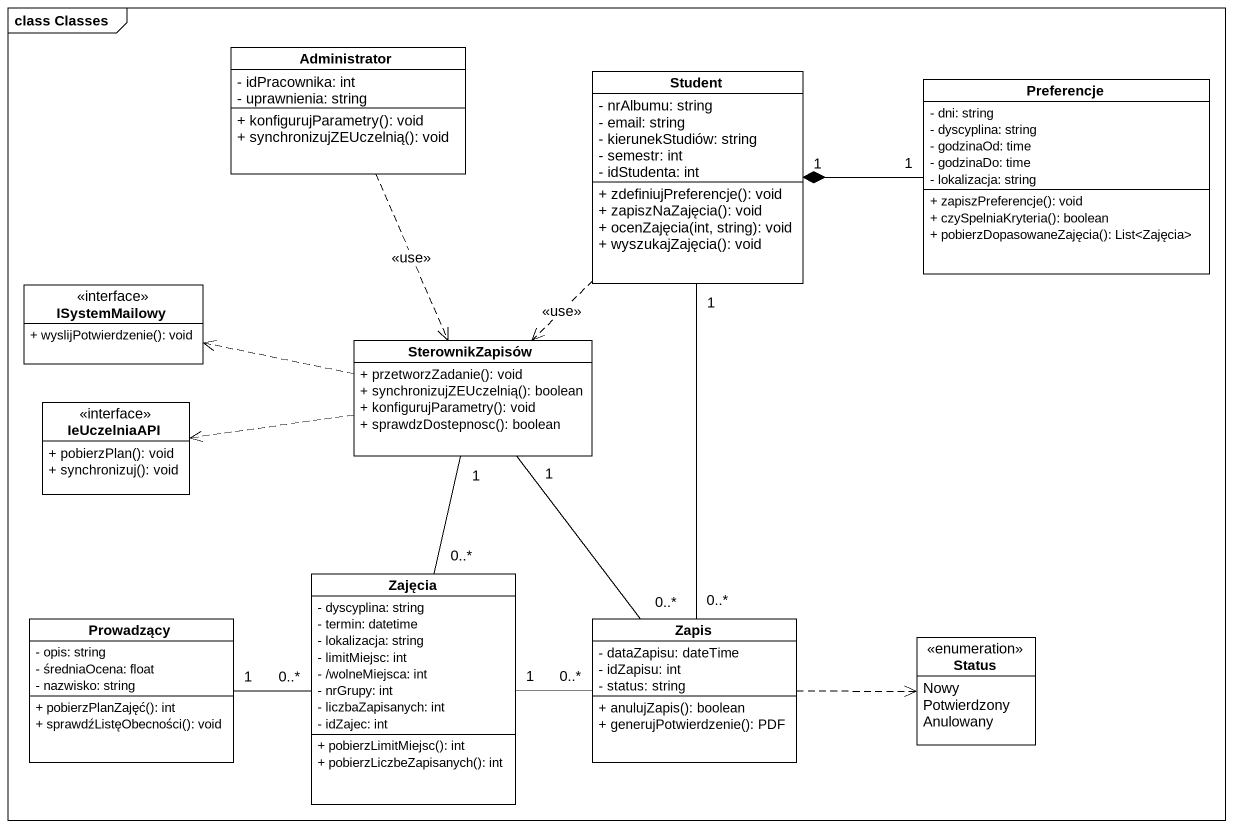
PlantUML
@startuml
mainframe class Classes
hide circle
hide empty members
skinparam classAttributeIconSize 0
class Administrator {
  - idPracownika: int
  - uprawnienia: string
  + konfigurujParametry(): void
  + synchronizujZEUczelnią(): void
}
class Student {
  - nrAlbumu: string
  - email: string
  - kierunekStudiów: string
  - semestr: int
  - idStudenta: int
  + zdefiniujPreferencje(): void
  + zapiszNaZajęcia(): void
  + ocenZajęcia(int, string): void
  + wyszukajZajęcia(): void
}
class Preferencje {
  - dni: string
  - dyscyplina: string
  - godzinaOd: time
  - godzinaDo: time
  - lokalizacja: string
  + zapiszPreferencje(): void
  + czySpelniaKryteria(): boolean
  + pobierzDopasowaneZajęcia(): List<Zajęcia>
}
class ISystemMailowy <<interface>> {
  + wyslijPotwierdzenie(): void
}
class SterownikZapisów {
  + przetworzZadanie(): void
  + synchronizujZEUczelnią(): boolean
  + konfigurujParametry(): void
  + sprawdzDostepnosc(): boolean
}
class IeUczelniaAPI <<interface>> {
  + pobierzPlan(): void
  + synchronizuj(): void
}
class Zajęcia {
  - dyscyplina: string
  - termin: datetime
  - lokalizacja: string
  - limitMiejsc: int
  - /wolneMiejsca: int
  - nrGrupy: int
  - liczbaZapisanych: int
  - idZajec: int
  + pobierzLimitMiejsc(): int
  + pobierzLiczbeZapisanych(): int
}
class Prowadzący {
  - opis: string
  - średniaOcena: float
  - nazwisko: string
  + pobierzPlanZajęć(): int
  + sprawdźListęObecności(): void
}
class Zapis {
  - dataZapisu: dateTime
  - idZapisu: int
  - status: string
  + anulujZapis(): boolean
  + generujPotwierdzenie(): PDF
}
enum Status {
  Nowy
  Potwierdzony
  Anulowany
}
Administrator ..> SterownikZapisów : <<use>>
Student "1" *-right- "1" Preferencje
Student ..> SterownikZapisów : <<use>>
Student "1" -- "0..*" Zapis
SterownikZapisów .left.> ISystemMailowy
SterownikZapisów .left.> IeUczelniaAPI
SterownikZapisów "1" -- "0..*" Zajęcia
SterownikZapisów "1" -- "0..*" Zapis
Zajęcia "1" -right- "0..*" Zapis
Prowadzący "1" -right- "0..*" Zajęcia
Zapis .right.> Status
@enduml
